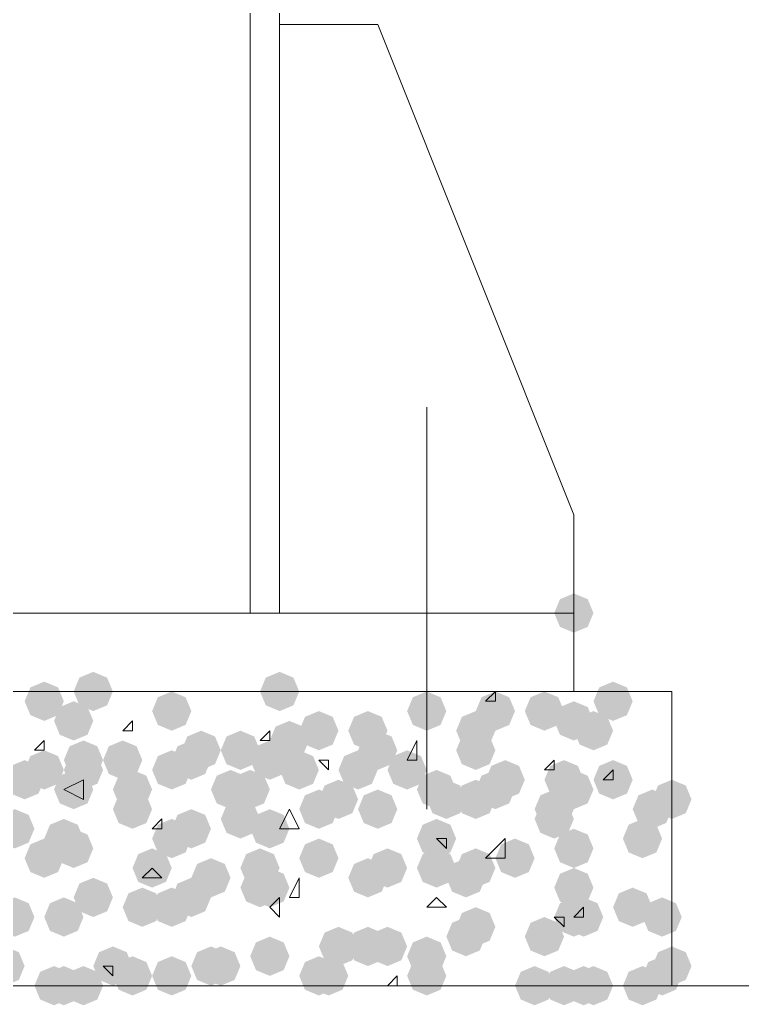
# Model space of a CAD drawing. Header units: millimetres. Extents: x 29 to 95071, y 20 to 67221.
# Drawn here: x 17800.8 to 18166, y 26646.3 to 27144.4 of the extents above; entities that cross this region are included whole.
import ezdxf

# ---------------------------------------------------------------- set-up
doc = ezdxf.new("R2010")
doc.units = ezdxf.units.MM

msp = doc.modelspace()

# ---------------------------------------------------------------- hatches: boundary and pattern name
h = msp.add_hatch(color=7)
h.dxf.hatch_style = 2
h.paths.add_polyline_path([(18080.83, 26834.65), (18073.82, 26837.56), (18070.91, 26844.56), (18073.82, 26851.57), (18080.83, 26854.48), (18087.83, 26851.57), (18090.74, 26844.56), (18087.83, 26837.56)])
h = msp.add_hatch(color=7)
h.dxf.hatch_style = 2
h.paths.add_polyline_path([(17837.96, 26795), (17830.95, 26797.91), (17828.04, 26804.91), (17830.95, 26811.91), (17837.96, 26814.83), (17844.96, 26811.91), (17847.87, 26804.91), (17844.96, 26797.91)])
h = msp.add_hatch(color=7)
h.dxf.hatch_style = 2
h.paths.add_polyline_path([(17932.13, 26795), (17925.13, 26797.91), (17922.22, 26804.91), (17925.13, 26811.91), (17932.13, 26814.83), (17939.13, 26811.91), (17942.04, 26804.91), (17939.13, 26797.91)])
h = msp.add_hatch(color=7)
h.dxf.hatch_style = 2
h.paths.add_polyline_path([(17813.17, 26790.04), (17806.17, 26792.95), (17803.26, 26799.96), (17806.17, 26806.96), (17813.17, 26809.87), (17820.17, 26806.96), (17823.09, 26799.96), (17820.17, 26792.95)])
h = msp.add_hatch(color=7)
h.dxf.hatch_style = 2
h.paths.add_polyline_path([(18100.65, 26790.04), (18093.65, 26792.95), (18090.74, 26799.96), (18093.65, 26806.96), (18100.65, 26809.87), (18107.65, 26806.96), (18110.56, 26799.96), (18107.65, 26792.95)])
h = msp.add_hatch(color=7)
h.dxf.hatch_style = 2
h.paths.add_polyline_path([(17877.61, 26785.09), (17870.61, 26788), (17867.69, 26795), (17870.61, 26802), (17877.61, 26804.91), (17884.61, 26802), (17887.52, 26795), (17884.61, 26788)])
h = msp.add_hatch(color=7)
h.dxf.hatch_style = 2
h.paths.add_polyline_path([(18006.48, 26785.09), (17999.48, 26788), (17996.56, 26795), (17999.48, 26802), (18006.48, 26804.91), (18013.48, 26802), (18016.39, 26795), (18013.48, 26788)])
h = msp.add_hatch(color=7)
h.dxf.hatch_style = 2
h.paths.add_polyline_path([(18041.17, 26785.09), (18034.17, 26788), (18031.26, 26795), (18034.17, 26802), (18041.17, 26804.91), (18048.17, 26802), (18051.09, 26795), (18048.17, 26788)])
h = msp.add_hatch(color=7)
h.dxf.hatch_style = 2
h.paths.add_polyline_path([(18065.96, 26785.09), (18058.95, 26788), (18056.04, 26795), (18058.95, 26802), (18065.96, 26804.91), (18072.96, 26802), (18075.87, 26795), (18072.96, 26788)])
h = msp.add_hatch(color=7)
h.dxf.hatch_style = 2
h.paths.add_polyline_path([(17828.04, 26780.13), (17821.04, 26783.04), (17818.13, 26790.04), (17821.04, 26797.04), (17828.04, 26799.96), (17835.04, 26797.04), (17837.96, 26790.04), (17835.04, 26783.04)])
h = msp.add_hatch(color=7)
h.dxf.hatch_style = 2
h.paths.add_polyline_path([(18080.83, 26780.13), (18073.82, 26783.04), (18070.91, 26790.04), (18073.82, 26797.04), (18080.83, 26799.96), (18087.83, 26797.04), (18090.74, 26790.04), (18087.83, 26783.04)])
h = msp.add_hatch(color=7)
h.dxf.hatch_style = 2
h.paths.add_polyline_path([(17951.96, 26775.17), (17944.95, 26778.09), (17942.04, 26785.09), (17944.95, 26792.09), (17951.96, 26795), (17958.96, 26792.09), (17961.87, 26785.09), (17958.96, 26778.09)])
h = msp.add_hatch(color=7)
h.dxf.hatch_style = 2
h.paths.add_polyline_path([(17976.74, 26775.17), (17969.74, 26778.09), (17966.83, 26785.09), (17969.74, 26792.09), (17976.74, 26795), (17983.74, 26792.09), (17986.65, 26785.09), (17983.74, 26778.09)])
h = msp.add_hatch(color=7)
h.dxf.hatch_style = 2
h.paths.add_polyline_path([(18031.26, 26775.17), (18024.26, 26778.09), (18021.35, 26785.09), (18024.26, 26792.09), (18031.26, 26795), (18038.26, 26792.09), (18041.17, 26785.09), (18038.26, 26778.09)])
h = msp.add_hatch(color=7)
h.dxf.hatch_style = 2
h.paths.add_polyline_path([(18090.74, 26775.17), (18083.74, 26778.09), (18080.83, 26785.09), (18083.74, 26792.09), (18090.74, 26795), (18097.74, 26792.09), (18100.65, 26785.09), (18097.74, 26778.09)])
h = msp.add_hatch(color=7)
h.dxf.hatch_style = 2
h.paths.add_polyline_path([(17937.09, 26770.22), (17930.08, 26773.13), (17927.17, 26780.13), (17930.08, 26787.13), (17937.09, 26790.04), (17944.09, 26787.13), (17947, 26780.13), (17944.09, 26773.13)])
h = msp.add_hatch(color=7)
h.dxf.hatch_style = 2
h.paths.add_polyline_path([(17892.48, 26765.26), (17885.48, 26768.17), (17882.56, 26775.17), (17885.48, 26782.17), (17892.48, 26785.09), (17899.48, 26782.17), (17902.39, 26775.17), (17899.48, 26768.17)])
h = msp.add_hatch(color=7)
h.dxf.hatch_style = 2
h.paths.add_polyline_path([(17912.3, 26765.26), (17905.3, 26768.17), (17902.39, 26775.17), (17905.3, 26782.17), (17912.3, 26785.09), (17919.3, 26782.17), (17922.22, 26775.17), (17919.3, 26768.17)])
h = msp.add_hatch(color=7)
h.dxf.hatch_style = 2
h.paths.add_polyline_path([(17981.69, 26765.26), (17974.69, 26768.17), (17971.78, 26775.17), (17974.69, 26782.17), (17981.69, 26785.09), (17988.7, 26782.17), (17991.61, 26775.17), (17988.7, 26768.17)])
h = msp.add_hatch(color=7)
h.dxf.hatch_style = 2
h.paths.add_polyline_path([(18031.26, 26765.26), (18024.26, 26768.17), (18021.35, 26775.17), (18024.26, 26782.17), (18031.26, 26785.09), (18038.26, 26782.17), (18041.17, 26775.17), (18038.26, 26768.17)])
h = msp.add_hatch(color=7)
h.dxf.hatch_style = 2
h.paths.add_polyline_path([(17833, 26760.3), (17826, 26763.22), (17823.09, 26770.22), (17826, 26777.22), (17833, 26780.13), (17840, 26777.22), (17842.91, 26770.22), (17840, 26763.22)])
h = msp.add_hatch(color=7)
h.dxf.hatch_style = 2
h.paths.add_polyline_path([(17852.82, 26760.3), (17845.82, 26763.22), (17842.91, 26770.22), (17845.82, 26777.22), (17852.82, 26780.13), (17859.83, 26777.22), (17862.74, 26770.22), (17859.83, 26763.22)])
h = msp.add_hatch(color=7)
h.dxf.hatch_style = 2
h.paths.add_polyline_path([(17887.52, 26760.3), (17880.52, 26763.22), (17877.61, 26770.22), (17880.52, 26777.22), (17887.52, 26780.13), (17894.52, 26777.22), (17897.43, 26770.22), (17894.52, 26763.22)])
h = msp.add_hatch(color=7)
h.dxf.hatch_style = 2
h.paths.add_polyline_path([(17927.17, 26760.3), (17920.17, 26763.22), (17917.26, 26770.22), (17920.17, 26777.22), (17927.17, 26780.13), (17934.17, 26777.22), (17937.09, 26770.22), (17934.17, 26763.22)])
h = msp.add_hatch(color=7)
h.dxf.hatch_style = 2
h.paths.add_polyline_path([(17813.17, 26755.35), (17806.17, 26758.26), (17803.26, 26765.26), (17806.17, 26772.26), (17813.17, 26775.17), (17820.17, 26772.26), (17823.09, 26765.26), (17820.17, 26758.26)])
h = msp.add_hatch(color=7)
h.dxf.hatch_style = 2
h.paths.add_polyline_path([(17833, 26755.35), (17826, 26758.26), (17823.09, 26765.26), (17826, 26772.26), (17833, 26775.17), (17840, 26772.26), (17842.91, 26765.26), (17840, 26758.26)])
h = msp.add_hatch(color=7)
h.dxf.hatch_style = 2
h.paths.add_polyline_path([(17877.61, 26755.35), (17870.61, 26758.26), (17867.69, 26765.26), (17870.61, 26772.26), (17877.61, 26775.17), (17884.61, 26772.26), (17887.52, 26765.26), (17884.61, 26758.26)])
h = msp.add_hatch(color=7)
h.dxf.hatch_style = 2
h.paths.add_polyline_path([(17942.04, 26755.35), (17935.04, 26758.26), (17932.13, 26765.26), (17935.04, 26772.26), (17942.04, 26775.17), (17949.04, 26772.26), (17951.96, 26765.26), (17949.04, 26758.26)])
h = msp.add_hatch(color=7)
h.dxf.hatch_style = 2
h.paths.add_polyline_path([(17971.78, 26755.35), (17964.78, 26758.26), (17961.87, 26765.26), (17964.78, 26772.26), (17971.78, 26775.17), (17978.78, 26772.26), (17981.69, 26765.26), (17978.78, 26758.26)])
h = msp.add_hatch(color=7)
h.dxf.hatch_style = 2
h.paths.add_polyline_path([(17996.56, 26755.35), (17989.56, 26758.26), (17986.65, 26765.26), (17989.56, 26772.26), (17996.56, 26775.17), (18003.57, 26772.26), (18006.48, 26765.26), (18003.57, 26758.26)])
h = msp.add_hatch(color=7)
h.dxf.hatch_style = 2
h.paths.add_polyline_path([(17803.26, 26750.39), (17796.26, 26753.3), (17793.35, 26760.3), (17796.26, 26767.3), (17803.26, 26770.22), (17810.26, 26767.3), (17813.17, 26760.3), (17810.26, 26753.3)])
h = msp.add_hatch(color=7)
h.dxf.hatch_style = 2
h.paths.add_polyline_path([(18046.13, 26750.39), (18039.13, 26753.3), (18036.22, 26760.3), (18039.13, 26767.3), (18046.13, 26770.22), (18053.13, 26767.3), (18056.04, 26760.3), (18053.13, 26753.3)])
h = msp.add_hatch(color=7)
h.dxf.hatch_style = 2
h.paths.add_polyline_path([(18075.87, 26750.39), (18068.87, 26753.3), (18065.96, 26760.3), (18068.87, 26767.3), (18075.87, 26770.22), (18082.87, 26767.3), (18085.78, 26760.3), (18082.87, 26753.3)])
h = msp.add_hatch(color=7)
h.dxf.hatch_style = 2
h.paths.add_polyline_path([(18100.65, 26750.39), (18093.65, 26753.3), (18090.74, 26760.3), (18093.65, 26767.3), (18100.65, 26770.22), (18107.65, 26767.3), (18110.56, 26760.3), (18107.65, 26753.3)])
h = msp.add_hatch(color=7)
h.dxf.hatch_style = 2
h.paths.add_polyline_path([(17828.04, 26745.43), (17821.04, 26748.35), (17818.13, 26755.35), (17821.04, 26762.35), (17828.04, 26765.26), (17835.04, 26762.35), (17837.96, 26755.35), (17835.04, 26748.35)])
h = msp.add_hatch(color=7)
h.dxf.hatch_style = 2
h.paths.add_polyline_path([(17857.78, 26745.43), (17850.78, 26748.35), (17847.87, 26755.35), (17850.78, 26762.35), (17857.78, 26765.26), (17864.78, 26762.35), (17867.69, 26755.35), (17864.78, 26748.35)])
h = msp.add_hatch(color=7)
h.dxf.hatch_style = 2
h.paths.add_polyline_path([(17907.35, 26745.43), (17900.35, 26748.35), (17897.43, 26755.35), (17900.35, 26762.35), (17907.35, 26765.26), (17914.35, 26762.35), (17917.26, 26755.35), (17914.35, 26748.35)])
h = msp.add_hatch(color=7)
h.dxf.hatch_style = 2
h.paths.add_polyline_path([(17917.26, 26745.43), (17910.26, 26748.35), (17907.35, 26755.35), (17910.26, 26762.35), (17917.26, 26765.26), (17924.26, 26762.35), (17927.17, 26755.35), (17924.26, 26748.35)])
h = msp.add_hatch(color=7)
h.dxf.hatch_style = 2
h.paths.add_polyline_path([(18011.43, 26745.43), (18004.43, 26748.35), (18001.52, 26755.35), (18004.43, 26762.35), (18011.43, 26765.26), (18018.44, 26762.35), (18021.35, 26755.35), (18018.44, 26748.35)])
h = msp.add_hatch(color=7)
h.dxf.hatch_style = 2
h.paths.add_polyline_path([(18041.17, 26745.43), (18034.17, 26748.35), (18031.26, 26755.35), (18034.17, 26762.35), (18041.17, 26765.26), (18048.17, 26762.35), (18051.09, 26755.35), (18048.17, 26748.35)])
h = msp.add_hatch(color=7)
h.dxf.hatch_style = 2
h.paths.add_polyline_path([(18080.83, 26745.43), (18073.82, 26748.35), (18070.91, 26755.35), (18073.82, 26762.35), (18080.83, 26765.26), (18087.83, 26762.35), (18090.74, 26755.35), (18087.83, 26748.35)])
h = msp.add_hatch(color=7)
h.dxf.hatch_style = 2
h.paths.add_polyline_path([(17961.87, 26740.48), (17954.87, 26743.39), (17951.96, 26750.39), (17954.87, 26757.39), (17961.87, 26760.3), (17968.87, 26757.39), (17971.78, 26750.39), (17968.87, 26743.39)])
h = msp.add_hatch(color=7)
h.dxf.hatch_style = 2
h.paths.add_polyline_path([(18016.39, 26740.48), (18009.39, 26743.39), (18006.48, 26750.39), (18009.39, 26757.39), (18016.39, 26760.3), (18023.39, 26757.39), (18026.3, 26750.39), (18023.39, 26743.39)])
h = msp.add_hatch(color=7)
h.dxf.hatch_style = 2
h.paths.add_polyline_path([(18031.26, 26740.48), (18024.26, 26743.39), (18021.35, 26750.39), (18024.26, 26757.39), (18031.26, 26760.3), (18038.26, 26757.39), (18041.17, 26750.39), (18038.26, 26743.39)])
h = msp.add_hatch(color=7)
h.dxf.hatch_style = 2
h.paths.add_polyline_path([(18130.39, 26740.48), (18123.39, 26743.39), (18120.48, 26750.39), (18123.39, 26757.39), (18130.39, 26760.3), (18137.39, 26757.39), (18140.3, 26750.39), (18137.39, 26743.39)])
h = msp.add_hatch(color=7)
h.dxf.hatch_style = 2
h.paths.add_polyline_path([(17857.78, 26735.52), (17850.78, 26738.43), (17847.87, 26745.43), (17850.78, 26752.44), (17857.78, 26755.35), (17864.78, 26752.44), (17867.69, 26745.43), (17864.78, 26738.43)])
h = msp.add_hatch(color=7)
h.dxf.hatch_style = 2
h.paths.add_polyline_path([(17951.96, 26735.52), (17944.95, 26738.43), (17942.04, 26745.43), (17944.95, 26752.44), (17951.96, 26755.35), (17958.96, 26752.44), (17961.87, 26745.43), (17958.96, 26738.43)])
h = msp.add_hatch(color=7)
h.dxf.hatch_style = 2
h.paths.add_polyline_path([(17981.69, 26735.52), (17974.69, 26738.43), (17971.78, 26745.43), (17974.69, 26752.44), (17981.69, 26755.35), (17988.7, 26752.44), (17991.61, 26745.43), (17988.7, 26738.43)])
h = msp.add_hatch(color=7)
h.dxf.hatch_style = 2
h.paths.add_polyline_path([(18070.91, 26735.52), (18063.91, 26738.43), (18061, 26745.43), (18063.91, 26752.44), (18070.91, 26755.35), (18077.91, 26752.44), (18080.83, 26745.43), (18077.91, 26738.43)])
h = msp.add_hatch(color=7)
h.dxf.hatch_style = 2
h.paths.add_polyline_path([(18120.48, 26735.52), (18113.48, 26738.43), (18110.56, 26745.43), (18113.48, 26752.44), (18120.48, 26755.35), (18127.48, 26752.44), (18130.39, 26745.43), (18127.48, 26738.43)])
h = msp.add_hatch(color=7)
h.dxf.hatch_style = 2
h.paths.add_polyline_path([(17912.3, 26730.56), (17905.3, 26733.48), (17902.39, 26740.48), (17905.3, 26747.48), (17912.3, 26750.39), (17919.3, 26747.48), (17922.22, 26740.48), (17919.3, 26733.48)])
h = msp.add_hatch(color=7)
h.dxf.hatch_style = 2
h.paths.add_polyline_path([(18070.91, 26730.56), (18063.91, 26733.48), (18061, 26740.48), (18063.91, 26747.48), (18070.91, 26750.39), (18077.91, 26747.48), (18080.83, 26740.48), (18077.91, 26733.48)])
h = msp.add_hatch(color=7)
h.dxf.hatch_style = 2
h.paths.add_polyline_path([(17798.3, 26725.61), (17791.3, 26728.52), (17788.39, 26735.52), (17791.3, 26742.52), (17798.3, 26745.43), (17805.3, 26742.52), (17808.22, 26735.52), (17805.3, 26728.52)])
h = msp.add_hatch(color=7)
h.dxf.hatch_style = 2
h.paths.add_polyline_path([(17887.52, 26725.61), (17880.52, 26728.52), (17877.61, 26735.52), (17880.52, 26742.52), (17887.52, 26745.43), (17894.52, 26742.52), (17897.43, 26735.52), (17894.52, 26728.52)])
h = msp.add_hatch(color=7)
h.dxf.hatch_style = 2
h.paths.add_polyline_path([(17927.17, 26725.61), (17920.17, 26728.52), (17917.26, 26735.52), (17920.17, 26742.52), (17927.17, 26745.43), (17934.17, 26742.52), (17937.09, 26735.52), (17934.17, 26728.52)])
h = msp.add_hatch(color=7)
h.dxf.hatch_style = 2
h.paths.add_polyline_path([(17823.09, 26720.65), (17816.08, 26723.56), (17813.17, 26730.56), (17816.08, 26737.57), (17823.09, 26740.48), (17830.09, 26737.57), (17833, 26730.56), (17830.09, 26723.56)])
h = msp.add_hatch(color=7)
h.dxf.hatch_style = 2
h.paths.add_polyline_path([(17877.61, 26720.65), (17870.61, 26723.56), (17867.69, 26730.56), (17870.61, 26737.57), (17877.61, 26740.48), (17884.61, 26737.57), (17887.52, 26730.56), (17884.61, 26723.56)])
h = msp.add_hatch(color=7)
h.dxf.hatch_style = 2
h.paths.add_polyline_path([(18011.43, 26720.65), (18004.43, 26723.56), (18001.52, 26730.56), (18004.43, 26737.57), (18011.43, 26740.48), (18018.44, 26737.57), (18021.35, 26730.56), (18018.44, 26723.56)])
h = msp.add_hatch(color=7)
h.dxf.hatch_style = 2
h.paths.add_polyline_path([(18115.52, 26720.65), (18108.52, 26723.56), (18105.61, 26730.56), (18108.52, 26737.57), (18115.52, 26740.48), (18122.52, 26737.57), (18125.43, 26730.56), (18122.52, 26723.56)])
h = msp.add_hatch(color=7)
h.dxf.hatch_style = 2
h.paths.add_polyline_path([(17828.04, 26715.69), (17821.04, 26718.61), (17818.13, 26725.61), (17821.04, 26732.61), (17828.04, 26735.52), (17835.04, 26732.61), (17837.96, 26725.61), (17835.04, 26718.61)])
h = msp.add_hatch(color=7)
h.dxf.hatch_style = 2
h.paths.add_polyline_path([(18080.83, 26715.69), (18073.82, 26718.61), (18070.91, 26725.61), (18073.82, 26732.61), (18080.83, 26735.52), (18087.83, 26732.61), (18090.74, 26725.61), (18087.83, 26718.61)])
h = msp.add_hatch(color=7)
h.dxf.hatch_style = 2
h.paths.add_polyline_path([(17813.17, 26710.74), (17806.17, 26713.65), (17803.26, 26720.65), (17806.17, 26727.65), (17813.17, 26730.56), (17820.17, 26727.65), (17823.09, 26720.65), (17820.17, 26713.65)])
h = msp.add_hatch(color=7)
h.dxf.hatch_style = 2
h.paths.add_polyline_path([(17951.96, 26710.74), (17944.95, 26713.65), (17942.04, 26720.65), (17944.95, 26727.65), (17951.96, 26730.56), (17958.96, 26727.65), (17961.87, 26720.65), (17958.96, 26713.65)])
h = msp.add_hatch(color=7)
h.dxf.hatch_style = 2
h.paths.add_polyline_path([(18051.09, 26710.74), (18044.09, 26713.65), (18041.17, 26720.65), (18044.09, 26727.65), (18051.09, 26730.56), (18058.09, 26727.65), (18061, 26720.65), (18058.09, 26713.65)])
h = msp.add_hatch(color=7)
h.dxf.hatch_style = 2
h.paths.add_polyline_path([(17867.69, 26705.78), (17860.69, 26708.69), (17857.78, 26715.69), (17860.69, 26722.7), (17867.69, 26725.61), (17874.7, 26722.7), (17877.61, 26715.69), (17874.7, 26708.69)])
h = msp.add_hatch(color=7)
h.dxf.hatch_style = 2
h.paths.add_polyline_path([(17922.22, 26705.78), (17915.22, 26708.69), (17912.3, 26715.69), (17915.22, 26722.7), (17922.22, 26725.61), (17929.22, 26722.7), (17932.13, 26715.69), (17929.22, 26708.69)])
h = msp.add_hatch(color=7)
h.dxf.hatch_style = 2
h.paths.add_polyline_path([(17986.65, 26705.78), (17979.65, 26708.69), (17976.74, 26715.69), (17979.65, 26722.7), (17986.65, 26725.61), (17993.65, 26722.7), (17996.56, 26715.69), (17993.65, 26708.69)])
h = msp.add_hatch(color=7)
h.dxf.hatch_style = 2
h.paths.add_polyline_path([(18011.43, 26705.78), (18004.43, 26708.69), (18001.52, 26715.69), (18004.43, 26722.7), (18011.43, 26725.61), (18018.44, 26722.7), (18021.35, 26715.69), (18018.44, 26708.69)])
h = msp.add_hatch(color=7)
h.dxf.hatch_style = 2
h.paths.add_polyline_path([(18031.26, 26705.78), (18024.26, 26708.69), (18021.35, 26715.69), (18024.26, 26722.7), (18031.26, 26725.61), (18038.26, 26722.7), (18041.17, 26715.69), (18038.26, 26708.69)])
h = msp.add_hatch(color=7)
h.dxf.hatch_style = 2
h.paths.add_polyline_path([(17897.43, 26700.83), (17890.43, 26703.74), (17887.52, 26710.74), (17890.43, 26717.74), (17897.43, 26720.65), (17904.43, 26717.74), (17907.35, 26710.74), (17904.43, 26703.74)])
h = msp.add_hatch(color=7)
h.dxf.hatch_style = 2
h.paths.add_polyline_path([(17976.74, 26700.83), (17969.74, 26703.74), (17966.83, 26710.74), (17969.74, 26717.74), (17976.74, 26720.65), (17983.74, 26717.74), (17986.65, 26710.74), (17983.74, 26703.74)])
h = msp.add_hatch(color=7)
h.dxf.hatch_style = 2
h.paths.add_polyline_path([(17976.74, 26700.83), (17969.74, 26703.74), (17966.83, 26710.74), (17969.74, 26717.74), (17976.74, 26720.65), (17983.74, 26717.74), (17986.65, 26710.74), (17983.74, 26703.74)])
h = msp.add_hatch(color=7)
h.dxf.hatch_style = 2
h.paths.add_polyline_path([(18026.3, 26700.83), (18019.3, 26703.74), (18016.39, 26710.74), (18019.3, 26717.74), (18026.3, 26720.65), (18033.3, 26717.74), (18036.22, 26710.74), (18033.3, 26703.74)])
h = msp.add_hatch(color=7)
h.dxf.hatch_style = 2
h.paths.add_polyline_path([(17922.22, 26695.87), (17915.22, 26698.78), (17912.3, 26705.78), (17915.22, 26712.78), (17922.22, 26715.69), (17929.22, 26712.78), (17932.13, 26705.78), (17929.22, 26698.78)])
h = msp.add_hatch(color=7)
h.dxf.hatch_style = 2
h.paths.add_polyline_path([(17927.17, 26695.87), (17920.17, 26698.78), (17917.26, 26705.78), (17920.17, 26712.78), (17927.17, 26715.69), (17934.17, 26712.78), (17937.09, 26705.78), (17934.17, 26698.78)])
h = msp.add_hatch(color=7)
h.dxf.hatch_style = 2
h.paths.add_polyline_path([(18080.83, 26695.87), (18073.82, 26698.78), (18070.91, 26705.78), (18073.82, 26712.78), (18080.83, 26715.69), (18087.83, 26712.78), (18090.74, 26705.78), (18087.83, 26698.78)])
h = msp.add_hatch(color=7)
h.dxf.hatch_style = 2
h.paths.add_polyline_path([(17837.96, 26690.91), (17830.95, 26693.82), (17828.04, 26700.83), (17830.95, 26707.83), (17837.96, 26710.74), (17844.96, 26707.83), (17847.87, 26700.83), (17844.96, 26693.82)])
h = msp.add_hatch(color=7)
h.dxf.hatch_style = 2
h.paths.add_polyline_path([(17887.52, 26690.91), (17880.52, 26693.82), (17877.61, 26700.83), (17880.52, 26707.83), (17887.52, 26710.74), (17894.52, 26707.83), (17897.43, 26700.83), (17894.52, 26693.82)])
h = msp.add_hatch(color=7)
h.dxf.hatch_style = 2
h.paths.add_polyline_path([(17862.74, 26685.96), (17855.74, 26688.87), (17852.82, 26695.87), (17855.74, 26702.87), (17862.74, 26705.78), (17869.74, 26702.87), (17872.65, 26695.87), (17869.74, 26688.87)])
h = msp.add_hatch(color=7)
h.dxf.hatch_style = 2
h.paths.add_polyline_path([(17877.61, 26685.96), (17870.61, 26688.87), (17867.69, 26695.87), (17870.61, 26702.87), (17877.61, 26705.78), (17884.61, 26702.87), (17887.52, 26695.87), (17884.61, 26688.87)])
h = msp.add_hatch(color=7)
h.dxf.hatch_style = 2
h.paths.add_polyline_path([(18110.56, 26685.96), (18103.56, 26688.87), (18100.65, 26695.87), (18103.56, 26702.87), (18110.56, 26705.78), (18117.57, 26702.87), (18120.48, 26695.87), (18117.57, 26688.87)])
h = msp.add_hatch(color=7)
h.dxf.hatch_style = 2
h.paths.add_polyline_path([(17798.3, 26681), (17791.3, 26683.91), (17788.39, 26690.91), (17791.3, 26697.91), (17798.3, 26700.83), (17805.3, 26697.91), (17808.22, 26690.91), (17805.3, 26683.91)])
h = msp.add_hatch(color=7)
h.dxf.hatch_style = 2
h.paths.add_polyline_path([(17823.09, 26681), (17816.08, 26683.91), (17813.17, 26690.91), (17816.08, 26697.91), (17823.09, 26700.83), (17830.09, 26697.91), (17833, 26690.91), (17830.09, 26683.91)])
h = msp.add_hatch(color=7)
h.dxf.hatch_style = 2
h.paths.add_polyline_path([(18080.83, 26681), (18073.82, 26683.91), (18070.91, 26690.91), (18073.82, 26697.91), (18080.83, 26700.83), (18087.83, 26697.91), (18090.74, 26690.91), (18087.83, 26683.91)])
h = msp.add_hatch(color=7)
h.dxf.hatch_style = 2
h.paths.add_polyline_path([(18085.78, 26681), (18078.78, 26683.91), (18075.87, 26690.91), (18078.78, 26697.91), (18085.78, 26700.83), (18092.78, 26697.91), (18095.7, 26690.91), (18092.78, 26683.91)])
h = msp.add_hatch(color=7)
h.dxf.hatch_style = 2
h.paths.add_polyline_path([(18125.43, 26681), (18118.43, 26683.91), (18115.52, 26690.91), (18118.43, 26697.91), (18125.43, 26700.83), (18132.44, 26697.91), (18135.35, 26690.91), (18132.44, 26683.91)])
h = msp.add_hatch(color=7)
h.dxf.hatch_style = 2
h.paths.add_polyline_path([(18031.26, 26676.04), (18024.26, 26678.95), (18021.35, 26685.96), (18024.26, 26692.96), (18031.26, 26695.87), (18038.26, 26692.96), (18041.17, 26685.96), (18038.26, 26678.95)])
h = msp.add_hatch(color=7)
h.dxf.hatch_style = 2
h.paths.add_polyline_path([(18026.3, 26671.09), (18019.3, 26674), (18016.39, 26681), (18019.3, 26688), (18026.3, 26690.91), (18033.3, 26688), (18036.22, 26681), (18033.3, 26674)])
h = msp.add_hatch(color=7)
h.dxf.hatch_style = 2
h.paths.add_polyline_path([(18065.96, 26671.09), (18058.95, 26674), (18056.04, 26681), (18058.95, 26688), (18065.96, 26690.91), (18072.96, 26688), (18075.87, 26681), (18072.96, 26674)])
h = msp.add_hatch(color=7)
h.dxf.hatch_style = 2
h.paths.add_polyline_path([(17961.87, 26666.13), (17954.87, 26669.04), (17951.96, 26676.04), (17954.87, 26683.04), (17961.87, 26685.96), (17968.87, 26683.04), (17971.78, 26676.04), (17968.87, 26669.04)])
h = msp.add_hatch(color=7)
h.dxf.hatch_style = 2
h.paths.add_polyline_path([(17976.74, 26666.13), (17969.74, 26669.04), (17966.83, 26676.04), (17969.74, 26683.04), (17976.74, 26685.96), (17983.74, 26683.04), (17986.65, 26676.04), (17983.74, 26669.04)])
h = msp.add_hatch(color=7)
h.dxf.hatch_style = 2
h.paths.add_polyline_path([(17986.65, 26666.13), (17979.65, 26669.04), (17976.74, 26676.04), (17979.65, 26683.04), (17986.65, 26685.96), (17993.65, 26683.04), (17996.56, 26676.04), (17993.65, 26669.04)])
h = msp.add_hatch(color=7)
h.dxf.hatch_style = 2
h.paths.add_polyline_path([(17927.17, 26661.17), (17920.17, 26664.08), (17917.26, 26671.09), (17920.17, 26678.09), (17927.17, 26681), (17934.17, 26678.09), (17937.09, 26671.09), (17934.17, 26664.08)])
h = msp.add_hatch(color=7)
h.dxf.hatch_style = 2
h.paths.add_polyline_path([(18006.48, 26661.17), (17999.48, 26664.08), (17996.56, 26671.09), (17999.48, 26678.09), (18006.48, 26681), (18013.48, 26678.09), (18016.39, 26671.09), (18013.48, 26664.08)])
h = msp.add_hatch(color=7)
h.dxf.hatch_style = 2
h.paths.add_polyline_path([(17793.35, 26656.22), (17786.35, 26659.13), (17783.43, 26666.13), (17786.35, 26673.13), (17793.35, 26676.04), (17800.35, 26673.13), (17803.26, 26666.13), (17800.35, 26659.13)])
h = msp.add_hatch(color=7)
h.dxf.hatch_style = 2
h.paths.add_polyline_path([(17847.87, 26656.22), (17840.87, 26659.13), (17837.96, 26666.13), (17840.87, 26673.13), (17847.87, 26676.04), (17854.87, 26673.13), (17857.78, 26666.13), (17854.87, 26659.13)])
h = msp.add_hatch(color=7)
h.dxf.hatch_style = 2
h.paths.add_polyline_path([(17897.43, 26656.22), (17890.43, 26659.13), (17887.52, 26666.13), (17890.43, 26673.13), (17897.43, 26676.04), (17904.43, 26673.13), (17907.35, 26666.13), (17904.43, 26659.13)])
h = msp.add_hatch(color=7)
h.dxf.hatch_style = 2
h.paths.add_polyline_path([(17902.39, 26656.22), (17895.39, 26659.13), (17892.48, 26666.13), (17895.39, 26673.13), (17902.39, 26676.04), (17909.39, 26673.13), (17912.3, 26666.13), (17909.39, 26659.13)])
h = msp.add_hatch(color=7)
h.dxf.hatch_style = 2
h.paths.add_polyline_path([(18130.39, 26656.22), (18123.39, 26659.13), (18120.48, 26666.13), (18123.39, 26673.13), (18130.39, 26676.04), (18137.39, 26673.13), (18140.3, 26666.13), (18137.39, 26659.13)])
h = msp.add_hatch(color=7)
h.dxf.hatch_style = 2
h.paths.add_polyline_path([(17857.78, 26651.26), (17850.78, 26654.17), (17847.87, 26661.17), (17850.78, 26668.17), (17857.78, 26671.09), (17864.78, 26668.17), (17867.69, 26661.17), (17864.78, 26654.17)])
h = msp.add_hatch(color=7)
h.dxf.hatch_style = 2
h.paths.add_polyline_path([(17877.61, 26651.26), (17870.61, 26654.17), (17867.69, 26661.17), (17870.61, 26668.17), (17877.61, 26671.09), (17884.61, 26668.17), (17887.52, 26661.17), (17884.61, 26654.17)])
h = msp.add_hatch(color=7)
h.dxf.hatch_style = 2
h.paths.add_polyline_path([(17951.96, 26651.26), (17944.95, 26654.17), (17942.04, 26661.17), (17944.95, 26668.17), (17951.96, 26671.09), (17958.96, 26668.17), (17961.87, 26661.17), (17958.96, 26654.17)])
h = msp.add_hatch(color=7)
h.dxf.hatch_style = 2
h.paths.add_polyline_path([(17956.91, 26651.26), (17949.91, 26654.17), (17947, 26661.17), (17949.91, 26668.17), (17956.91, 26671.09), (17963.91, 26668.17), (17966.83, 26661.17), (17963.91, 26654.17)])
h = msp.add_hatch(color=7)
h.dxf.hatch_style = 2
h.paths.add_polyline_path([(18006.48, 26651.26), (17999.48, 26654.17), (17996.56, 26661.17), (17999.48, 26668.17), (18006.48, 26671.09), (18013.48, 26668.17), (18016.39, 26661.17), (18013.48, 26654.17)])
h = msp.add_hatch(color=7)
h.dxf.hatch_style = 2
h.paths.add_polyline_path([(18125.43, 26651.26), (18118.43, 26654.17), (18115.52, 26661.17), (18118.43, 26668.17), (18125.43, 26671.09), (18132.44, 26668.17), (18135.35, 26661.17), (18132.44, 26654.17)])
h = msp.add_hatch(color=7)
h.dxf.hatch_style = 2
h.paths.add_polyline_path([(17818.13, 26646.3), (17811.13, 26649.21), (17808.22, 26656.22), (17811.13, 26663.22), (17818.13, 26666.13), (17825.13, 26663.22), (17828.04, 26656.22), (17825.13, 26649.21)])
h = msp.add_hatch(color=7)
h.dxf.hatch_style = 2
h.paths.add_polyline_path([(17823.09, 26646.3), (17816.08, 26649.21), (17813.17, 26656.22), (17816.08, 26663.22), (17823.09, 26666.13), (17830.09, 26663.22), (17833, 26656.22), (17830.09, 26649.21)])
h = msp.add_hatch(color=7)
h.dxf.hatch_style = 2
h.paths.add_polyline_path([(17833, 26646.3), (17826, 26649.21), (17823.09, 26656.22), (17826, 26663.22), (17833, 26666.13), (17840, 26663.22), (17842.91, 26656.22), (17840, 26649.21)])
h = msp.add_hatch(color=7)
h.dxf.hatch_style = 2
h.paths.add_polyline_path([(18061, 26646.3), (18054, 26649.21), (18051.09, 26656.22), (18054, 26663.22), (18061, 26666.13), (18068, 26663.22), (18070.91, 26656.22), (18068, 26649.21)])
h = msp.add_hatch(color=7)
h.dxf.hatch_style = 2
h.paths.add_polyline_path([(18075.87, 26646.3), (18068.87, 26649.21), (18065.96, 26656.22), (18068.87, 26663.22), (18075.87, 26666.13), (18082.87, 26663.22), (18085.78, 26656.22), (18082.87, 26649.21)])
h = msp.add_hatch(color=7)
h.dxf.hatch_style = 2
h.paths.add_polyline_path([(18085.78, 26646.3), (18078.78, 26649.21), (18075.87, 26656.22), (18078.78, 26663.22), (18085.78, 26666.13), (18092.78, 26663.22), (18095.7, 26656.22), (18092.78, 26649.21)])
h = msp.add_hatch(color=7)
h.dxf.hatch_style = 2
h.paths.add_polyline_path([(18090.74, 26646.3), (18083.74, 26649.21), (18080.83, 26656.22), (18083.74, 26663.22), (18090.74, 26666.13), (18097.74, 26663.22), (18100.65, 26656.22), (18097.74, 26649.21)])
h = msp.add_hatch(color=7)
h.dxf.hatch_style = 2
h.paths.add_polyline_path([(18115.52, 26646.3), (18108.52, 26649.21), (18105.61, 26656.22), (18108.52, 26663.22), (18115.52, 26666.13), (18122.52, 26663.22), (18125.43, 26656.22), (18122.52, 26649.21)])

# ---------------------------------------------------------------- linework, layer by layer
at = {"color": 7, "lineweight": 0}
for points in [[(17917.26, 26844.56), (17917.26, 30472.75)], [(17932.13, 26844.56), (17932.13, 30472.75)], [(17932.13, 27141.96), (17981.69, 27141.96)], [(18080.83, 26804.91), (18080.83, 26894.13), (17981.69, 27141.96)], [(18006.48, 26948.65), (18006.48, 26745.43)], [(18080.83, 26844.56), (17431.52, 26844.56)], [(18130.39, 26804.91), (17381.95, 26804.91)], [(18036.22, 26799.96), (18041.17, 26804.91)], [(18041.17, 26799.96), (18041.17, 26804.91)], [(18130.39, 26656.22), (18130.39, 26804.91)], [(18036.22, 26799.96), (18041.17, 26799.96)], [(17852.82, 26785.09), (17857.78, 26790.04)], [(17857.78, 26785.09), (17857.78, 26790.04)], [(17852.82, 26785.09), (17857.78, 26785.09)], [(17922.22, 26780.13), (17927.17, 26785.09)], [(17927.17, 26780.13), (17927.17, 26785.09)], [(17808.22, 26775.17), (17813.17, 26780.13)], [(17813.17, 26775.17), (17813.17, 26780.13)], [(17922.22, 26780.13), (17927.17, 26780.13)], [(17996.56, 26770.22), (18001.52, 26780.13)], [(18001.52, 26770.22), (18001.52, 26780.13)], [(17808.22, 26775.17), (17813.17, 26775.17)], [(17951.96, 26770.22), (17956.91, 26770.22)], [(17951.96, 26770.22), (17956.91, 26765.26)], [(17956.91, 26765.26), (17956.91, 26770.22)], [(17996.56, 26770.22), (18001.52, 26770.22)], [(18065.96, 26765.26), (18070.91, 26770.22)], [(18070.91, 26765.26), (18070.91, 26770.22)], [(18065.96, 26765.26), (18070.91, 26765.26)], [(18095.7, 26760.3), (18100.65, 26765.26)], [(18100.65, 26760.3), (18100.65, 26765.26)], [(17823.09, 26755.35), (17833, 26760.3)], [(17833, 26750.39), (17833, 26760.3)], [(18095.7, 26760.3), (18100.65, 26760.3)], [(17823.09, 26755.35), (17833, 26750.39)], [(17932.13, 26735.52), (17937.09, 26745.43)], [(17942.04, 26735.52), (17937.09, 26745.43)], [(17867.69, 26735.52), (17872.65, 26740.48)], [(17872.65, 26735.52), (17872.65, 26740.48)], [(17867.69, 26735.52), (17872.65, 26735.52)], [(17932.13, 26735.52), (17942.04, 26735.52)], [(18011.43, 26730.56), (18016.39, 26730.56)], [(18011.43, 26730.56), (18016.39, 26725.61)], [(18016.39, 26725.61), (18016.39, 26730.56)], [(18036.22, 26720.65), (18046.13, 26730.56)], [(18046.13, 26720.65), (18046.13, 26730.56)], [(18036.22, 26720.65), (18046.13, 26720.65)], [(17862.74, 26710.74), (17867.69, 26715.69)], [(17872.65, 26710.74), (17867.69, 26715.69)], [(17862.74, 26710.74), (17872.65, 26710.74)], [(17937.09, 26700.83), (17942.04, 26710.74)], [(17942.04, 26700.83), (17942.04, 26710.74)], [(17927.17, 26695.87), (17932.13, 26700.83)], [(17932.13, 26690.91), (17932.13, 26700.83)], [(17937.09, 26700.83), (17942.04, 26700.83)], [(18006.48, 26695.87), (18011.43, 26700.83)], [(18016.39, 26695.87), (18011.43, 26700.83)], [(17927.17, 26695.87), (17932.13, 26690.91)], [(18006.48, 26695.87), (18016.39, 26695.87)], [(18080.83, 26690.91), (18085.78, 26695.87)], [(18085.78, 26690.91), (18085.78, 26695.87)], [(18070.91, 26690.91), (18075.87, 26690.91)], [(18070.91, 26690.91), (18075.87, 26685.96)], [(18075.87, 26685.96), (18075.87, 26690.91)], [(18080.83, 26690.91), (18085.78, 26690.91)], [(17842.91, 26666.13), (17847.87, 26666.13)], [(17842.91, 26666.13), (17847.87, 26661.17)], [(17847.87, 26661.17), (17847.87, 26666.13)], [(17986.65, 26656.22), (17991.61, 26661.17)], [(17991.61, 26656.22), (17991.61, 26661.17)], [(26883.65, 26656.22), (3905.11, 26656.22)], [(5253.29, 26656.22), (18021.35, 26656.22)], [(17381.95, 26656.22), (21431.45, 26656.22)], [(17986.65, 26656.22), (17991.61, 26656.22)]]:
    msp.add_lwpolyline(points, dxfattribs=at)

doc.saveas('drawing.dxf')
